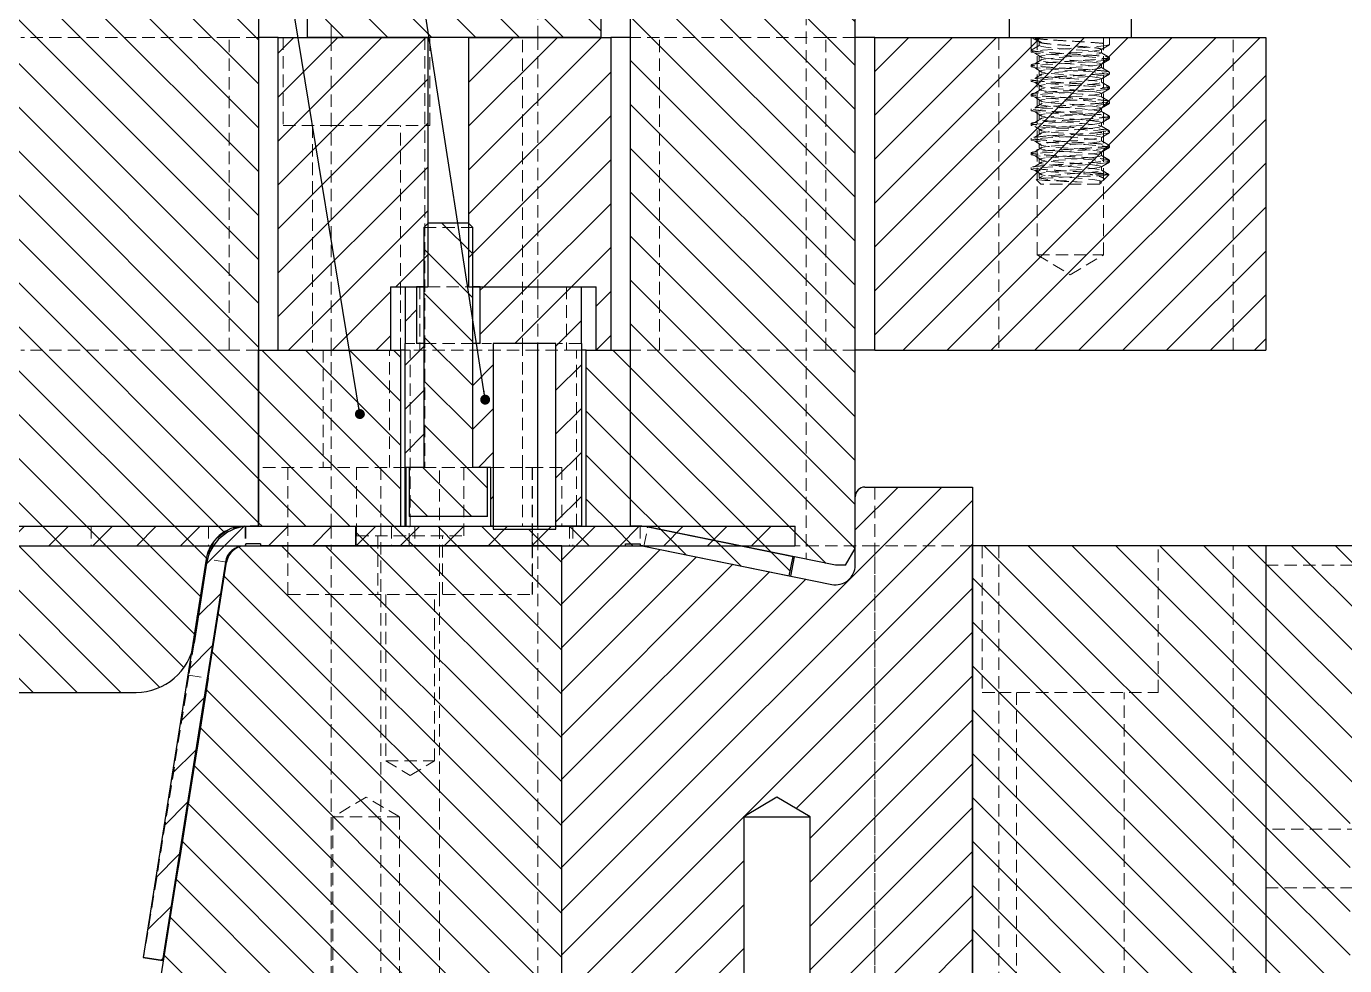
# Model space of a CAD drawing. Header units: millimetres. Extents: x 5 to 1512, y -497 to 895.
# Drawn here: x 1007.3 to 1142.1, y 661.3 to 757.4 of the extents above; entities that cross this region are included whole.
import ezdxf

# ---------------------------------------------------------------- set-up
doc = ezdxf.new("R2010")
doc.units = ezdxf.units.MM
doc.linetypes.add('HIDDEN', pattern=[1.905, 1.27, -0.635])
doc.dimstyles.new('SLDDIMSTYLE2', dxfattribs={"dimtxt": 0.18, "dimasz": 1.016, "dimexe": 0, "dimexo": 0.0625, "dimgap": 0, "dimtad": 0, "dimtih": 1, "dimtoh": 1, "dimdec": 0, "dimrnd": 1e-09, "dimzin": 0, "dimdsep": 46, "dimtxsty": 'Standard', "dimblk1": 'DOT', "dimblk2": 'DOT', "dimsah": 1, "dimcen": 0.09, "dimadec": 0, "dimazin": 0, "dimtfac": 1.016, "dimtdec": 0, "dimtofl": 0, "dimtmove": 0, "dimatfit": 3, "dimldrblk": 'DOT', "dimfxl": 1, "dimfrac": 2, "dimtolj": 1, "dimtzin": 0, "dimarcsym": 0})

# ---------------------------------------------------------------- blocks, each defined once
blk = doc.blocks.new('_Dot')
at = {"color": 0, "linetype": 'ByBlock', "lineweight": -2}
blk.add_line((-0.5, 0), (-1, 0), dxfattribs=at)
at = {"color": 0, "linetype": 'ByBlock', "const_width": 0.5}
blk.add_lwpolyline([(-0.25, 0, 1), (0.25, 0, 1)], format="xyb", close=True, dxfattribs=at)

msp = doc.modelspace()

# ---------------------------------------------------------------- hatches: boundary and pattern name
at = {"linetype": 'Continuous', "lineweight": 18}
h = msp.add_hatch(dxfattribs=at)
h.set_pattern_fill('ANSI31', angle=90, style=0)
edge = h.paths.add_edge_path(flags=0)
edge.add_line((1014.8, 789.28), (990.3, 789.28))
edge.add_line((990.3, 789.28), (990.3, 761.78))
edge.add_line((990.3, 761.78), (986.05, 759.226))
edge.add_line((986.05, 759.226), (981.8, 761.78))
edge.add_line((981.8, 761.78), (981.8, 789.28))
edge.add_line((981.8, 789.28), (974.05, 789.28))
edge.add_line((974.05, 789.28), (974.05, 691.012))
edge.add_line((974.05, 691.012), (975.05, 689.28))
edge.add_line((975.05, 689.28), (1018.518, 689.28))
edge.add_arc((1018.518, 695.28), 6, 270, 351.03993)
edge.add_line((1024.444, 694.345), (1025.727, 702.481))
edge.add_arc((1030.172, 701.78), 4.5, 90, 171.03993, ccw=False)
edge.add_line((1030.172, 706.28), (1031.05, 706.28))
edge.add_line((1031.05, 706.28), (1031.05, 789.28))
edge.add_line((1031.05, 789.28), (1023.3, 789.28))
edge.add_line((1023.3, 789.28), (1023.3, 761.78))
edge.add_line((1023.3, 761.78), (1019.05, 759.226))
edge.add_line((1019.05, 759.226), (1014.8, 761.78))
edge.add_line((1014.8, 761.78), (1014.8, 789.28))
h = msp.add_hatch(dxfattribs=at)
h.set_pattern_fill('ANSI31', angle=90, style=0)
edge = h.paths.add_edge_path(flags=0)
edge.add_line((1076.3, 761.78), (1076.3, 789.28))
edge.add_line((1076.3, 789.28), (1069.05, 789.28))
edge.add_line((1069.05, 789.28), (1069.05, 706.28))
edge.add_line((1069.05, 706.28), (1069.949, 706.28))
edge.add_arc((1069.949, 701.28), 5, 78.46526, 90, ccw=False)
edge.add_line((1070.949, 706.179), (1090.054, 702.28))
edge.add_line((1090.054, 702.28), (1091.05, 702.28))
edge.add_line((1091.05, 702.28), (1092.05, 704.012))
edge.add_line((1092.05, 704.012), (1092.05, 789.28))
edge.add_line((1092.05, 789.28), (1084.8, 789.28))
edge.add_line((1084.8, 789.28), (1084.8, 761.78))
edge.add_line((1084.8, 761.78), (1080.55, 759.226))
edge.add_line((1080.55, 759.226), (1076.3, 761.78))
h = msp.add_hatch(dxfattribs=at)
h.set_pattern_fill('ANSI31', angle=90, style=0)
h.paths.add_polyline_path([(1066.05, 756.28), (1066.05, 761.28), (1036.05, 761.28), (1036.05, 756.28)], flags=0)
h = msp.add_hatch(dxfattribs=at)
h.set_pattern_fill('ANSI31', style=0)
h.paths.add_polyline_path([(1048.35, 756.28), (1033.05, 756.28), (1033.05, 724.28), (1044.55, 724.28), (1044.55, 730.78), (1048.35, 730.78)], flags=0)
h = msp.add_hatch(dxfattribs=at)
h.set_pattern_fill('ANSI31', style=0)
h.paths.add_polyline_path([(1067.05, 756.28), (1052.55, 756.28), (1052.55, 730.78), (1065.55, 730.78), (1065.55, 724.28), (1067.05, 724.28)], flags=0)
h = msp.add_hatch(dxfattribs=at)
h.set_pattern_fill('ANSI31', style=0)
h.paths.add_polyline_path([(1134.05, 756.28), (1094.05, 756.28), (1094.05, 724.28), (1134.05, 724.28)], flags=0)
h = msp.add_hatch(dxfattribs=at)
h.set_pattern_fill('ANSI31', angle=90, style=0)
h.paths.add_polyline_path([(1054.45, 707.28), (1054.45, 712.28), (1052.95, 712.28), (1052.95, 736.835), (1052.505, 737.28), (1048.395, 737.28), (1047.95, 736.835), (1047.95, 712.28), (1046.45, 712.28), (1046.45, 707.28)], flags=0)
h = msp.add_hatch(dxfattribs=at)
h.set_pattern_fill('ANSI31', style=0)
h.paths.add_polyline_path([(1047.95, 712.28), (1047.95, 724.98), (1047.2, 724.98), (1047.2, 730.78), (1046.06, 730.78), (1046.06, 724.98), (1046.05, 706.28), (1046.1, 706.28), (1046.1, 712.28)], flags=0)
h = msp.add_hatch(dxfattribs=at)
h.set_pattern_fill('ANSI31', style=0)
h.paths.add_polyline_path([(1055.05, 724.98), (1061.45, 724.98), (1061.45, 706.28), (1064.05, 706.28), (1064.05, 724.98), (1064.04, 730.78), (1053.7, 730.78), (1053.7, 724.98), (1052.95, 724.98), (1052.95, 712.28), (1054.8, 712.28), (1054.8, 706.28), (1055.05, 706.28)], flags=0)
h = msp.add_hatch(dxfattribs=at)
h.set_pattern_fill('ANSI31', angle=90, style=0)
h.paths.add_polyline_path([(1045.55, 724.28), (1031.05, 724.28), (1031.05, 706.28), (1045.55, 706.28)], flags=0)
h = msp.add_hatch(dxfattribs=at)
h.set_pattern_fill('ANSI31', angle=90, style=0)
h.paths.add_polyline_path([(1069.05, 706.28), (1069.05, 724.28), (1064.55, 724.28), (1064.55, 706.28)], flags=0)
h = msp.add_hatch(dxfattribs=at)
h.set_pattern_fill('ANSI31', style=0)
edge = h.paths.add_edge_path(flags=0)
edge.add_line((1087.45, 676.53), (1087.45, 654.28))
edge.add_line((1087.45, 654.28), (1104.05, 654.28))
edge.add_line((1104.05, 654.28), (1104.05, 710.28))
edge.add_line((1104.05, 710.28), (1093.05, 710.28))
edge.add_arc((1093.05, 709.28), 1, 90, 180)
edge.add_line((1092.05, 709.28), (1092.05, 702.281))
edge.add_arc((1090.05, 702.281), 2, 258.46526, 360, ccw=False)
edge.add_line((1089.65, 700.321), (1070.45, 704.239))
edge.add_arc((1070.05, 702.28), 2, 78.46526, 90)
edge.add_line((1070.05, 704.28), (1070.05, 704.48))
edge.add_line((1070.05, 704.48), (1068.55, 704.48))
edge.add_line((1068.55, 704.48), (1068.55, 704.28))
edge.add_line((1068.55, 704.28), (1062.05, 704.28))
edge.add_line((1062.05, 704.28), (1062.05, 654.28))
edge.add_line((1062.05, 654.28), (1080.65, 654.28))
edge.add_line((1080.65, 654.28), (1080.65, 676.53))
edge.add_line((1080.65, 676.53), (1084.05, 678.573))
edge.add_line((1084.05, 678.573), (1087.45, 676.53))
h = msp.add_hatch(dxfattribs=at)
h.set_pattern_fill('ANSI31', style=0)
h.paths.add_polyline_path([(1085.883, 706.28), (995.043, 706.28), (995.043, 704.28), (1085.883, 704.28)], flags=0)
h = msp.add_hatch(dxfattribs=at)
h.set_pattern_fill('ANSI31', style=0)
edge = h.paths.add_edge_path(flags=0)
edge.add_line((1041.004, 706.28), (1029.626, 706.28))
edge.add_ellipse((1029.626, 702.28), major_axis=(-4, 0), ratio=0.999993, start_angle=270, end_angle=351.04532)
edge.add_line((1025.675, 702.902), (1019.257, 662.171))
edge.add_line((1019.257, 662.171), (1021.232, 661.86))
edge.add_line((1021.232, 661.86), (1027.651, 702.591))
edge.add_ellipse((1029.626, 702.28), major_axis=(-2, 0), ratio=0.999993, start_angle=270, end_angle=351.04532, ccw=False)
edge.add_line((1029.626, 704.28), (1041.004, 704.28))
edge.add_line((1041.004, 704.28), (1041.004, 706.28))
h = msp.add_hatch(dxfattribs=at)
h.set_pattern_fill('ANSI31', angle=90, style=0)
edge = h.paths.add_edge_path(flags=0)
edge.add_line((1061.45, 705.98), (1055.05, 705.98))
edge.add_line((1055.05, 705.98), (1055.05, 706.28))
edge.add_line((1055.05, 706.28), (1041.004, 706.28))
edge.add_line((1041.004, 706.28), (1041.004, 704.28))
edge.add_line((1041.004, 704.28), (1070.05, 704.28))
edge.add_arc((1070.05, 702.28), 2, 78.46526, 89.99997, ccw=False)
edge.add_line((1070.45, 704.239), (1085.308, 701.207))
edge.add_line((1085.308, 701.207), (1085.708, 703.167))
edge.add_line((1085.708, 703.167), (1070.85, 706.199))
edge.add_arc((1070.05, 702.28), 4, 78.46511, 89.9999)
edge.add_line((1070.05, 706.28), (1061.45, 706.28))
edge.add_line((1061.45, 706.28), (1061.45, 705.98))
h = msp.add_hatch(dxfattribs=at)
h.set_pattern_fill('ANSI31', angle=90, style=0)
edge = h.paths.add_edge_path(flags=0)
edge.add_line((1062.05, 654.28), (1062.05, 704.28))
edge.add_line((1062.05, 704.28), (1031.245, 704.28))
edge.add_line((1031.245, 704.28), (1031.245, 704.48))
edge.add_line((1031.245, 704.48), (1029.745, 704.48))
edge.add_line((1029.745, 704.48), (1029.745, 704.28))
edge.add_arc((1029.745, 702.28), 2, 90, 171.03993)
edge.add_line((1027.769, 702.591), (1020.152, 654.28))
edge.add_line((1020.152, 654.28), (1062.05, 654.28))
h = msp.add_hatch(dxfattribs=at)
h.set_pattern_fill('ANSI31', angle=90, style=0)
h.paths.add_polyline_path([(1134.05, 654.28), (1134.05, 704.28), (1104.05, 704.28), (1104.05, 654.28)], flags=0)
h = msp.add_hatch(dxfattribs=at)
h.set_pattern_fill('ANSI31', angle=90, style=0)
edge = h.paths.add_edge_path(flags=0)
edge.add_arc((1190.308, 700.28), 4, 12.00016, 90)
edge.add_line((1190.308, 704.28), (1180.472, 704.28))
edge.add_line((1180.472, 704.28), (1180.472, 687.28))
edge.add_line((1180.472, 687.28), (1177.972, 685.778))
edge.add_line((1177.972, 685.778), (1175.472, 687.28))
edge.add_line((1175.472, 687.28), (1175.472, 704.28))
edge.add_line((1175.472, 704.28), (1134.05, 704.28))
edge.add_line((1134.05, 704.28), (1134.05, 654.28))
edge.add_line((1134.05, 654.28), (1142.65, 654.28))
edge.add_line((1142.65, 654.28), (1142.65, 676.53))
edge.add_line((1142.65, 676.53), (1146.05, 678.573))
edge.add_line((1146.05, 678.573), (1149.45, 676.53))
edge.add_line((1149.45, 676.53), (1149.45, 654.28))
edge.add_line((1149.45, 654.28), (1197.05, 654.28))
edge.add_line((1197.05, 654.28), (1197.05, 677.78))
edge.add_line((1197.05, 677.78), (1201.05, 677.78))
edge.add_line((1201.05, 677.78), (1201.05, 691.28))
edge.add_line((1201.05, 691.28), (1200.197, 691.28))
edge.add_arc((1200.197, 696.08), 4.8, 192.00016, 270, ccw=False)
edge.add_line((1195.502, 695.082), (1194.221, 701.111))

# ---------------------------------------------------------------- linework, layer by layer
at = {"color": 7, "linetype": 'Continuous', "lineweight": 25}
for p, q in [((1031.05, 789.28), (1031.05, 706.28)), ((1069.05, 789.28), (1069.05, 706.28)), ((1092.05, 704.012), (1092.05, 789.28)), ((1036.05, 756.28), (1036.05, 761.28)), ((1066.05, 761.28), (1066.05, 756.28)), ((1107.8, 761.28), (1107.8, 756.28)), ((1120.3, 756.28), (1120.3, 761.28)), ((1033.05, 756.28), (1031.05, 756.28)), ((1033.05, 724.28), (1033.05, 756.28)), ((1033.05, 756.28), (1048.35, 756.28)), ((1066.05, 756.28), (1036.05, 756.28)), ((1048.35, 756.28), (1048.35, 730.78)), ((1052.55, 730.78), (1052.55, 756.28)), ((1052.55, 756.28), (1067.05, 756.28)), ((1067.05, 756.28), (1067.05, 724.28)), ((1069.05, 756.28), (1067.05, 756.28)), ((1094.05, 756.28), (1092.05, 756.28)), ((1094.05, 756.28), (1134.05, 756.28)), ((1094.05, 724.28), (1094.05, 756.28)), ((1134.05, 756.28), (1134.05, 724.28)), ((1048.395, 737.28), (1047.95, 736.835)), ((1047.95, 736.835), (1047.95, 712.28)), ((1052.505, 737.28), (1048.395, 737.28)), ((1052.95, 736.835), (1052.505, 737.28)), ((1052.95, 712.28), (1052.95, 736.835)), ((1044.55, 730.78), (1048.35, 730.78)), ((1044.55, 730.78), (1044.55, 724.28)), ((1046.06, 724.98), (1046.06, 730.78)), ((1046.06, 730.78), (1047.2, 730.78)), ((1047.2, 730.78), (1047.2, 724.98)), ((1052.55, 730.78), (1065.55, 730.78)), ((1053.7, 724.98), (1053.7, 730.78)), ((1053.7, 730.78), (1064.04, 730.78)), ((1064.04, 730.78), (1064.04, 724.98)), ((1065.55, 724.28), (1065.55, 730.78)), ((1031.05, 706.28), (1031.05, 724.28)), ((1031.05, 724.28), (1045.55, 724.28)), ((1033.05, 724.28), (1044.55, 724.28)), ((1045.55, 724.28), (1045.55, 706.28)), ((1046.05, 724.28), (1045.55, 724.28)), ((1046.05, 706.28), (1046.05, 724.98)), ((1047.95, 724.98), (1047.2, 724.98)), ((1047.95, 724.98), (1047.95, 712.28)), ((1052.95, 712.28), (1052.95, 724.98)), ((1053.7, 724.98), (1052.95, 724.98)), ((1055.05, 724.98), (1055.05, 706.28)), ((1061.45, 724.98), (1055.05, 724.98)), ((1059.615, 706.28), (1059.615, 724.98)), ((1061.45, 706.28), (1061.45, 724.98)), ((1064.05, 724.98), (1064.05, 706.28)), ((1064.55, 724.28), (1064.05, 724.28)), ((1064.55, 706.28), (1064.55, 724.28)), ((1064.55, 724.28), (1069.05, 724.28)), ((1065.55, 724.28), (1067.05, 724.28)), ((1069.05, 724.28), (1069.05, 706.28)), ((1094.05, 724.28), (1092.05, 724.28)), ((1094.05, 724.28), (1134.05, 724.28)), ((1047.95, 712.28), (1046.1, 712.28)), ((1046.1, 712.28), (1046.1, 706.28)), ((1046.45, 712.28), (1046.45, 707.28)), ((1047.95, 712.28), (1046.45, 712.28)), ((1054.8, 712.28), (1052.95, 712.28)), ((1054.45, 712.28), (1052.95, 712.28)), ((1054.45, 707.28), (1054.45, 712.28)), ((1054.8, 706.28), (1054.8, 712.28)), ((1092.05, 702.281), (1092.05, 709.28)), ((1093.05, 710.28), (1104.05, 710.28)), ((1104.05, 710.28), (1104.05, 654.28)), ((1054.45, 707.28), (1046.45, 707.28)), ((995.043, 706.28), (1085.883, 706.28)), ((1029.626, 706.28), (1041.004, 706.28)), ((1031.05, 706.28), (1030.172, 706.28)), ((1031.05, 706.28), (1045.55, 706.28)), ((1041.004, 704.28), (1041.004, 706.28)), ((1041.004, 706.28), (1055.05, 706.28)), ((1046.1, 706.28), (1046.05, 706.28)), ((1055.05, 706.28), (1054.8, 706.28)), ((1055.05, 706.28), (1055.05, 705.98)), ((1055.05, 705.98), (1061.45, 705.98)), ((1064.05, 706.28), (1061.45, 706.28)), ((1061.45, 705.98), (1061.45, 706.28)), ((1061.45, 706.28), (1070.05, 706.28)), ((1064.55, 706.28), (1069.05, 706.28)), ((1069.949, 706.28), (1069.05, 706.28)), ((1070.85, 706.199), (1085.708, 703.167)), ((1090.054, 702.28), (1070.949, 706.179)), ((1085.883, 706.28), (1085.883, 704.28)), ((995.043, 704.28), (1085.883, 704.28)), ((1029.626, 704.28), (1041.004, 704.28)), ((1029.745, 704.28), (1029.745, 704.48)), ((1031.245, 704.48), (1029.745, 704.48)), ((1031.245, 704.48), (1031.245, 704.28)), ((1062.05, 704.28), (1031.245, 704.28)), ((1041.004, 704.28), (1070.05, 704.28)), ((1062.05, 654.28), (1062.05, 704.28)), ((1062.05, 704.28), (1068.55, 704.28)), ((1068.55, 704.28), (1068.55, 704.48)), ((1068.55, 704.48), (1070.05, 704.48)), ((1070.05, 704.48), (1070.05, 704.28)), ((1070.45, 704.239), (1089.65, 700.321)), ((1070.45, 704.239), (1085.308, 701.207)), ((1091.05, 702.28), (1092.05, 704.012)), ((1134.05, 704.28), (1104.05, 704.28)), ((1104.05, 654.28), (1104.05, 704.28)), ((1134.05, 704.28), (1134.05, 654.28)), ((1175.472, 704.28), (1134.05, 704.28)), ((1025.675, 702.902), (1019.257, 662.171)), ((1020.152, 654.28), (1027.769, 702.591)), ((1027.651, 702.591), (1021.232, 661.86)), ((1025.727, 702.481), (1024.444, 694.345)), ((1025.899, 690.73), (1027.769, 702.591)), ((1027.769, 702.591), (1027.651, 702.591)), ((1085.308, 701.207), (1085.708, 703.167)), ((1085.459, 701.176), (1085.859, 703.136)), ((1091.05, 702.28), (1090.054, 702.28)), ((975.05, 689.28), (1018.518, 689.28)), ((1084.05, 678.573), (1080.65, 676.53)), ((1087.45, 676.53), (1084.05, 678.573)), ((1080.65, 676.53), (1080.65, 654.28)), ((1080.65, 676.53), (1087.45, 676.53)), ((1087.45, 654.28), (1087.45, 676.53)), ((1019.257, 662.171), (1021.232, 661.86)), ((1019.26, 662.163), (1019.257, 662.171)), ((1021.236, 661.851), (1019.26, 662.163)), ((1019.261, 662.162), (1019.26, 662.163)), ((1019.261, 662.162), (1021.236, 661.851)), ((1021.236, 661.851), (1021.232, 661.86))]:
    msp.add_line(p, q, dxfattribs=at)
at = {"color": 7, "linetype": 'HIDDEN', "lineweight": 18}
for p, q in [((1087.05, 789.28), (1087.05, 702.893)), ((1038.48, 756.28), (1038.48, 761.28)), ((1059.615, 761.28), (1059.615, 756.28)), ((1028.05, 756.28), (1006.724, 756.28)), ((1028.05, 724.28), (1028.05, 756.28)), ((1031.05, 756.28), (1028.05, 756.28)), ((1033.55, 756.28), (1033.55, 747.28)), ((1038.48, 747.28), (1038.48, 756.28)), ((1048.05, 756.28), (1048.05, 724.28)), ((1048.55, 747.28), (1048.55, 756.28)), ((1058.05, 724.28), (1058.05, 756.28)), ((1059.615, 756.28), (1059.615, 730.78)), ((1072.05, 756.28), (1069.05, 756.28)), ((1072.05, 724.28), (1072.05, 756.28)), ((1089.05, 756.28), (1072.05, 756.28)), ((1089.05, 724.28), (1089.05, 756.28)), ((1092.05, 756.28), (1089.05, 756.28)), ((1106.727, 756.28), (1106.727, 724.28)), ((1110.862, 755.811), (1110.05, 756.28)), ((1110.05, 756.28), (1110.05, 754.967)), ((1110.65, 756.28), (1110.65, 734.03)), ((1117.45, 734.03), (1117.45, 756.28)), ((1118.05, 755.53), (1118.05, 756.28)), ((1130.7, 724.28), (1130.7, 756.28)), ((1110.05, 754.967), (1110.862, 755.436)), ((1110.05, 754.967), (1110.05, 754.78)), ((1110.862, 755.436), (1110.862, 755.811)), ((1117.239, 754.686), (1117.239, 755.061)), ((1110.862, 754.311), (1110.862, 753.936)), ((1110.862, 754.311), (1110.862, 753.936)), ((1117.239, 753.186), (1117.239, 753.561)), ((1118.05, 754.03), (1118.05, 754.217)), ((1110.05, 753.467), (1110.05, 753.28)), ((1110.862, 752.811), (1110.862, 752.436)), ((1110.862, 752.811), (1110.862, 752.436)), ((1118.05, 752.53), (1118.05, 752.717)), ((1110.05, 751.967), (1110.05, 751.78)), ((1110.862, 751.311), (1110.862, 750.936)), ((1110.862, 751.311), (1110.862, 750.936)), ((1117.239, 751.686), (1117.239, 752.061)), ((1118.05, 751.03), (1118.05, 751.217)), ((1110.05, 750.467), (1110.05, 750.28)), ((1110.862, 749.811), (1110.862, 749.436)), ((1110.862, 749.811), (1110.862, 749.436)), ((1117.239, 750.186), (1117.239, 750.561)), ((1118.05, 749.53), (1118.05, 749.717)), ((1110.05, 748.967), (1110.05, 748.78)), ((1110.862, 748.311), (1110.862, 747.936)), ((1110.862, 748.311), (1110.862, 747.936)), ((1117.239, 748.686), (1117.239, 749.061)), ((1118.05, 748.03), (1118.05, 748.217)), ((1033.55, 747.28), (1038.48, 747.28)), ((1036.55, 747.28), (1036.55, 724.28)), ((1038.48, 747.28), (1048.55, 747.28)), ((1038.48, 724.28), (1038.48, 747.28)), ((1045.55, 724.28), (1045.55, 747.28)), ((1110.05, 747.467), (1110.05, 747.28)), ((1110.862, 746.811), (1110.862, 746.436)), ((1110.862, 746.811), (1110.862, 746.436)), ((1117.239, 747.186), (1117.239, 747.561)), ((1110.05, 745.967), (1110.05, 745.78)), ((1117.239, 745.686), (1117.239, 746.061)), ((1118.05, 746.53), (1118.05, 746.717)), ((1110.05, 744.467), (1110.05, 744.28)), ((1110.862, 745.311), (1110.862, 744.936)), ((1110.862, 745.311), (1110.862, 744.936)), ((1117.239, 744.186), (1117.239, 744.561)), ((1118.05, 745.03), (1118.05, 745.217)), ((1110.05, 742.967), (1110.05, 742.78)), ((1110.862, 743.811), (1110.862, 743.436)), ((1110.862, 743.811), (1110.862, 743.436)), ((1117.239, 742.686), (1117.239, 743.061)), ((1118.05, 743.53), (1118.05, 743.717)), ((1110.569, 741.761), (1111.05, 741.28)), ((1110.862, 742.311), (1110.862, 741.936)), ((1110.862, 742.311), (1110.862, 741.936)), ((1111.17, 742.042), (1110.866, 741.851)), ((1117.911, 742.28), (1116.04, 742.28)), ((1117.05, 741.28), (1117.224, 741.453)), ((1117.441, 741.671), (1117.991, 742.22)), ((1117.05, 741.28), (1111.05, 741.28)), ((1047.95, 736.835), (1052.95, 736.835)), ((1110.65, 734.03), (1117.45, 734.03)), ((1110.65, 734.03), (1114.05, 731.987)), ((1114.05, 731.987), (1117.45, 734.03)), ((1047.55, 730.78), (1047.55, 724.28)), ((1048.133, 730.78), (1047.95, 730.78)), ((1048.35, 730.78), (1052.55, 730.78)), ((1052.95, 730.78), (1052.767, 730.78)), ((1059.615, 730.78), (1059.615, 724.98)), ((1062.55, 730.78), (1062.55, 724.28)), ((1028.05, 724.28), (1006.724, 724.28)), ((1031.05, 724.28), (1028.05, 724.28)), ((1037.65, 724.28), (1037.65, 712.28)), ((1038.48, 712.28), (1038.48, 724.28)), ((1044.45, 712.28), (1044.45, 724.28)), ((1046.55, 724.28), (1046.05, 724.28)), ((1047.025, 724.98), (1046.055, 724.98)), ((1046.55, 706.28), (1046.55, 724.28)), ((1059.615, 724.28), (1046.55, 724.28)), ((1048.05, 724.28), (1048.05, 712.28)), ((1054.875, 724.98), (1053.875, 724.98)), ((1058.05, 712.28), (1058.05, 724.28)), ((1063.55, 724.28), (1059.615, 724.28)), ((1064.045, 724.98), (1061.625, 724.98)), ((1063.55, 706.28), (1063.55, 724.28)), ((1064.05, 724.28), (1063.55, 724.28)), ((1072.05, 724.28), (1069.05, 724.28)), ((1089.05, 724.28), (1072.05, 724.28)), ((1092.05, 724.28), (1089.05, 724.28)), ((1038.48, 712.28), (1031.05, 712.28)), ((1034.05, 712.28), (1034.05, 704.28)), ((1046.1, 712.28), (1038.48, 712.28)), ((1038.48, 706.28), (1038.48, 712.28)), ((1041.05, 712.28), (1041.05, 705.28)), ((1043.55, 712.28), (1043.55, 699.28)), ((1052.95, 712.28), (1047.95, 712.28)), ((1049.55, 699.28), (1049.55, 712.28)), ((1052.05, 705.28), (1052.05, 712.28)), ((1058.05, 712.28), (1054.8, 712.28)), ((1058.05, 712.28), (1058.05, 706.28)), ((1059.615, 712.28), (1058.05, 712.28)), ((1059.018, 712.28), (1059.018, 704.28)), ((1059.05, 712.28), (1059.05, 704.28)), ((1062.05, 712.28), (1059.615, 712.28)), ((1062.05, 712.28), (1062.05, 706.28)), ((1094.05, 710.28), (1094.05, 654.28)), ((1013.932, 706.28), (1013.932, 704.28)), ((1025.939, 706.28), (1025.939, 704.28)), ((1029.689, 706.28), (1029.689, 704.28)), ((1029.745, 706.28), (1029.745, 704.28)), ((1038.48, 706.28), (1038.48, 704.28)), ((1041.004, 706.28), (1041.012, 706.28)), ((1041.012, 704.28), (1041.012, 706.28)), ((1041.05, 705.28), (1052.05, 705.28)), ((1043.25, 705.28), (1043.25, 699.28)), ((1044.642, 706.28), (1044.642, 704.28)), ((1046.453, 704.28), (1046.453, 706.28)), ((1047.022, 706.28), (1047.022, 704.28)), ((1049.85, 699.28), (1049.85, 705.28)), ((1059.018, 704.28), (1059.018, 706.28)), ((1059.615, 705.98), (1059.615, 706.28)), ((1059.615, 704.28), (1059.615, 705.98)), ((1062.842, 706.28), (1062.842, 704.28)), ((1063.192, 706.28), (1063.192, 704.28)), ((1070.05, 706.28), (1070.05, 704.28)), ((1070.45, 704.239), (1070.85, 706.199)), ((1070.85, 706.199), (1070.85, 706.199)), ((1085.883, 706.28), (1085.901, 706.28)), ((1085.901, 706.28), (1085.901, 704.28)), ((1034.05, 699.28), (1034.05, 704.28)), ((1038.48, 654.28), (1038.48, 704.28)), ((1059.025, 704.28), (1059.025, 699.28)), ((1059.05, 699.28), (1059.05, 704.28)), ((1059.615, 654.28), (1059.615, 704.28)), ((1070.05, 704.28), (1070.05, 704.28)), ((1085.883, 704.28), (1085.901, 704.28)), ((1094.05, 704.28), (1085.901, 704.28)), ((1094.05, 654.28), (1094.05, 704.28)), ((1104.05, 704.28), (1094.05, 704.28)), ((1105.05, 704.28), (1105.05, 689.28)), ((1106.727, 704.28), (1106.727, 689.28)), ((1123.05, 689.28), (1123.05, 704.28)), ((1130.7, 654.28), (1130.7, 704.28)), ((1025.794, 702.902), (1025.675, 702.902)), ((1025.794, 702.902), (1025.727, 702.481)), ((1027.769, 702.591), (1025.794, 702.902)), ((1134.05, 702.28), (1162.121, 702.28)), ((1034.05, 699.28), (1038.48, 699.28)), ((1038.48, 699.28), (1038.48, 654.28)), ((1038.48, 699.28), (1059.05, 699.28)), ((1043.55, 699.28), (1043.55, 654.28)), ((1044.05, 699.28), (1044.05, 682.28)), ((1049.05, 682.28), (1049.05, 699.28)), ((1049.55, 654.28), (1049.55, 699.28)), ((1024.444, 694.345), (1023.924, 691.041)), ((1023.924, 691.041), (1025.899, 690.73)), ((1105.05, 689.28), (1106.727, 689.28)), ((1106.727, 689.28), (1106.727, 654.28)), ((1106.727, 689.28), (1123.05, 689.28)), ((1108.55, 689.28), (1108.55, 654.28)), ((1119.55, 654.28), (1119.55, 689.28)), ((1044.05, 682.28), (1049.05, 682.28)), ((1044.05, 682.28), (1046.55, 680.778)), ((1046.55, 680.778), (1049.05, 682.28)), ((1042.05, 678.573), (1038.65, 676.53)), ((1045.45, 676.53), (1042.05, 678.573)), ((1045.45, 676.53), (1038.65, 676.53)), ((1038.65, 676.53), (1038.65, 654.28)), ((1045.45, 654.28), (1045.45, 676.53)), ((1155.05, 675.28), (1134.05, 675.28)), ((1134.05, 669.28), (1149.05, 669.28))]:
    msp.add_line(p, q, dxfattribs=at)
at = {"color": 7, "linetype": 'HIDDEN', "lineweight": 18, "flags": 128}
for points in [[(1117.968, 755.504), (1117.746, 755.436), (1116.879, 755.342), (1115.581, 755.248), (1114.05, 755.155), (1112.52, 755.061), (1111.222, 754.967), (1110.355, 754.873), (1110.05, 754.78), (1110.355, 754.686), (1111.222, 754.592), (1112.52, 754.498), (1114.05, 754.405), (1115.581, 754.311), (1116.879, 754.217), (1117.746, 754.123), (1118.05, 754.03), (1118.05, 754.03)], [(1110.862, 755.436), (1111.105, 755.342), (1111.796, 755.248), (1112.83, 755.155), (1114.05, 755.061), (1115.27, 754.967), (1116.305, 754.873), (1116.996, 754.78), (1117.239, 754.686), (1116.996, 754.592), (1116.305, 754.498), (1115.27, 754.405), (1114.05, 754.311), (1112.83, 754.217), (1111.796, 754.123), (1111.105, 754.03), (1110.862, 753.936), (1111.105, 753.842), (1111.796, 753.748), (1112.83, 753.655), (1114.05, 753.561), (1115.27, 753.467), (1116.305, 753.373), (1116.996, 753.28), (1117.239, 753.186), (1116.996, 753.092), (1116.305, 752.998), (1115.27, 752.905), (1114.05, 752.811), (1112.83, 752.717), (1111.796, 752.623), (1111.105, 752.53), (1110.862, 752.436), (1111.105, 752.342), (1111.796, 752.248), (1112.83, 752.155), (1114.05, 752.061), (1115.27, 751.967), (1116.305, 751.873), (1116.996, 751.78), (1117.239, 751.686), (1116.996, 751.592), (1116.305, 751.498), (1115.27, 751.405), (1114.05, 751.311), (1112.83, 751.217), (1111.796, 751.123), (1111.105, 751.03), (1110.862, 750.936), (1111.105, 750.842), (1111.796, 750.748), (1112.83, 750.655), (1114.05, 750.561), (1115.27, 750.467), (1116.305, 750.373), (1116.996, 750.28), (1117.239, 750.186), (1116.996, 750.092), (1116.305, 749.998), (1115.27, 749.905), (1114.05, 749.811), (1112.83, 749.717), (1111.796, 749.623), (1111.105, 749.53), (1110.862, 749.436), (1111.105, 749.342), (1111.796, 749.248), (1112.83, 749.155), (1114.05, 749.061), (1115.27, 748.967), (1116.305, 748.873), (1116.996, 748.78), (1117.239, 748.686), (1116.996, 748.592), (1116.305, 748.498), (1115.27, 748.405), (1114.05, 748.311), (1112.83, 748.217), (1111.796, 748.123), (1111.105, 748.03), (1110.862, 747.936), (1111.105, 747.842), (1111.796, 747.748), (1112.83, 747.655), (1114.05, 747.561), (1115.27, 747.467), (1116.305, 747.373), (1116.996, 747.28), (1117.239, 747.186), (1116.996, 747.092), (1116.305, 746.998), (1115.27, 746.905), (1114.05, 746.811), (1112.83, 746.717), (1111.796, 746.623), (1111.105, 746.53), (1110.862, 746.436), (1111.105, 746.342), (1111.796, 746.248), (1112.83, 746.155), (1114.05, 746.061), (1115.27, 745.967), (1116.305, 745.873), (1116.996, 745.78), (1117.239, 745.686), (1116.996, 745.592), (1116.305, 745.498), (1115.27, 745.405), (1114.05, 745.311), (1112.83, 745.217), (1111.796, 745.123), (1111.105, 745.03), (1110.862, 744.936), (1111.105, 744.842), (1111.796, 744.748), (1112.83, 744.655), (1114.05, 744.561), (1115.27, 744.467), (1116.305, 744.373), (1116.996, 744.28), (1116.996, 744.28)], [(1117.161, 755.031), (1116.996, 754.967), (1116.305, 754.873), (1115.27, 754.78), (1114.05, 754.686), (1112.83, 754.592), (1111.796, 754.498), (1111.105, 754.405), (1110.862, 754.311), (1111.105, 754.217), (1111.796, 754.123), (1112.83, 754.03), (1114.05, 753.936), (1115.27, 753.842), (1116.305, 753.748), (1116.996, 753.655), (1117.239, 753.561), (1117.239, 753.561)], [(1117.968, 754.004), (1117.746, 753.936), (1116.879, 753.842), (1115.581, 753.748), (1114.05, 753.655), (1112.52, 753.561), (1111.222, 753.467), (1110.355, 753.373), (1110.05, 753.28), (1110.355, 753.186), (1111.222, 753.092), (1112.52, 752.998), (1114.05, 752.905), (1115.581, 752.811), (1116.879, 752.717), (1117.746, 752.623), (1118.05, 752.53), (1118.05, 752.53)], [(1117.161, 753.531), (1116.996, 753.467), (1116.305, 753.373), (1115.27, 753.28), (1114.05, 753.186), (1112.83, 753.092), (1111.796, 752.998), (1111.105, 752.905), (1110.862, 752.811), (1111.105, 752.717), (1111.796, 752.623), (1112.83, 752.53), (1114.05, 752.436), (1115.27, 752.342), (1116.305, 752.248), (1116.996, 752.155), (1117.239, 752.061), (1117.239, 752.061)], [(1117.968, 752.504), (1117.746, 752.436), (1116.879, 752.342), (1115.581, 752.248), (1114.05, 752.155), (1112.52, 752.061), (1111.222, 751.967), (1110.355, 751.873), (1110.05, 751.78), (1110.355, 751.686), (1111.222, 751.592), (1112.52, 751.498), (1114.05, 751.405), (1115.581, 751.311), (1116.879, 751.217), (1117.746, 751.123), (1118.05, 751.03), (1118.05, 751.03)], [(1117.968, 751.004), (1117.746, 750.936), (1116.879, 750.842), (1115.581, 750.748), (1114.05, 750.655), (1112.52, 750.561), (1111.222, 750.467), (1110.355, 750.373), (1110.05, 750.28), (1110.355, 750.186), (1111.222, 750.092), (1112.52, 749.998), (1114.05, 749.905), (1115.581, 749.811), (1116.879, 749.717), (1117.746, 749.623), (1118.05, 749.53), (1118.05, 749.53)], [(1117.161, 752.031), (1116.996, 751.967), (1116.305, 751.873), (1115.27, 751.78), (1114.05, 751.686), (1112.83, 751.592), (1111.796, 751.498), (1111.105, 751.405), (1110.862, 751.311), (1111.105, 751.217), (1111.796, 751.123), (1112.83, 751.03), (1114.05, 750.936), (1115.27, 750.842), (1116.305, 750.748), (1116.996, 750.655), (1117.239, 750.561), (1117.239, 750.561)], [(1117.968, 749.504), (1117.746, 749.436), (1116.879, 749.342), (1115.581, 749.248), (1114.05, 749.155), (1112.52, 749.061), (1111.222, 748.967), (1110.355, 748.873), (1110.05, 748.78), (1110.355, 748.686), (1111.222, 748.592), (1112.52, 748.498), (1114.05, 748.405), (1115.581, 748.311), (1116.879, 748.217), (1117.746, 748.123), (1118.05, 748.03), (1117.746, 747.936), (1116.879, 747.842), (1115.581, 747.748), (1114.05, 747.655), (1112.52, 747.561), (1111.222, 747.467), (1110.355, 747.373), (1110.05, 747.28), (1110.355, 747.186), (1111.222, 747.092), (1112.52, 746.998), (1114.05, 746.905), (1115.581, 746.811), (1116.879, 746.717), (1117.746, 746.623), (1118.05, 746.53), (1118.05, 746.53)], [(1117.161, 750.531), (1116.996, 750.467), (1116.305, 750.373), (1115.27, 750.28), (1114.05, 750.186), (1112.83, 750.092), (1111.796, 749.998), (1111.105, 749.905), (1110.862, 749.811), (1111.105, 749.717), (1111.796, 749.623), (1112.83, 749.53), (1114.05, 749.436), (1115.27, 749.342), (1116.305, 749.248), (1116.996, 749.155), (1117.239, 749.061), (1117.239, 749.061)], [(1117.161, 749.031), (1116.996, 748.967), (1116.305, 748.873), (1115.27, 748.78), (1114.05, 748.686), (1112.83, 748.592), (1111.796, 748.498), (1111.105, 748.405), (1110.862, 748.311), (1111.105, 748.217), (1111.796, 748.123), (1112.83, 748.03), (1114.05, 747.936), (1115.27, 747.842), (1116.305, 747.748), (1116.996, 747.655), (1117.239, 747.561), (1117.239, 747.561)], [(1117.161, 747.531), (1116.996, 747.467), (1116.305, 747.373), (1115.27, 747.28), (1114.05, 747.186), (1112.83, 747.092), (1111.796, 746.998), (1111.105, 746.905), (1110.862, 746.811), (1111.105, 746.717), (1111.796, 746.623), (1112.83, 746.53), (1114.05, 746.436), (1115.27, 746.342), (1116.305, 746.248), (1116.996, 746.155), (1117.239, 746.061), (1116.996, 745.967), (1116.305, 745.873), (1115.27, 745.78), (1114.05, 745.686), (1112.83, 745.592), (1111.796, 745.498), (1111.105, 745.405), (1110.862, 745.311), (1111.105, 745.217), (1111.796, 745.123), (1112.83, 745.03), (1114.05, 744.936), (1115.27, 744.842), (1116.305, 744.748), (1116.996, 744.655), (1117.239, 744.561), (1117.239, 744.561)], [(1117.968, 746.504), (1117.746, 746.436), (1116.879, 746.342), (1115.581, 746.248), (1114.05, 746.155), (1112.52, 746.061), (1111.222, 745.967), (1110.355, 745.873), (1110.05, 745.78), (1110.355, 745.686), (1111.222, 745.592), (1112.52, 745.498), (1114.05, 745.405), (1115.581, 745.311), (1116.879, 745.217), (1117.746, 745.123), (1118.05, 745.03), (1118.05, 745.03)], [(1117.968, 745.004), (1117.746, 744.936), (1116.879, 744.842), (1115.581, 744.748), (1114.05, 744.655), (1112.52, 744.561), (1111.222, 744.467), (1110.355, 744.373), (1110.05, 744.28), (1110.355, 744.186), (1111.222, 744.092), (1112.52, 743.998), (1114.05, 743.905), (1115.581, 743.811), (1116.879, 743.717), (1117.746, 743.623), (1118.05, 743.53), (1118.05, 743.53)], [(1117.161, 744.531), (1116.996, 744.467), (1116.305, 744.373), (1115.27, 744.28), (1114.05, 744.186), (1112.83, 744.092), (1111.796, 743.998), (1111.105, 743.905), (1110.862, 743.811), (1111.105, 743.717), (1111.796, 743.623), (1112.83, 743.53), (1114.05, 743.436), (1115.27, 743.342), (1116.305, 743.248), (1116.996, 743.155), (1117.239, 743.061), (1117.239, 743.061)], [(1117.161, 744.216), (1117.239, 744.186), (1116.996, 744.092), (1116.305, 743.998), (1115.27, 743.905), (1114.05, 743.811), (1112.83, 743.717), (1111.796, 743.623), (1111.105, 743.53), (1110.862, 743.436), (1111.105, 743.342), (1111.796, 743.248), (1112.83, 743.155), (1114.05, 743.061), (1115.27, 742.967), (1116.305, 742.873), (1116.996, 742.78), (1117.239, 742.686), (1116.996, 742.592), (1116.305, 742.498), (1115.27, 742.405), (1114.05, 742.311), (1112.83, 742.217), (1111.796, 742.123), (1111.105, 742.03), (1110.862, 741.936), (1111.105, 741.842), (1111.796, 741.748), (1112.83, 741.655), (1114.05, 741.561), (1115.263, 741.468), (1115.263, 741.468)], [(1117.968, 743.504), (1117.746, 743.436), (1116.879, 743.342), (1115.581, 743.248), (1114.05, 743.155), (1112.52, 743.061), (1111.222, 742.967), (1110.355, 742.873), (1110.05, 742.78), (1110.355, 742.686), (1111.222, 742.592), (1112.52, 742.498), (1114.05, 742.405), (1115.581, 742.311), (1116.04, 742.28), (1116.04, 742.28)], [(1117.161, 743.031), (1116.996, 742.967), (1116.305, 742.873), (1115.27, 742.78), (1114.05, 742.686), (1112.83, 742.592), (1111.796, 742.498), (1111.105, 742.405), (1110.862, 742.311), (1111.105, 742.217), (1111.796, 742.123), (1112.83, 742.03), (1114.05, 741.936), (1115.27, 741.842), (1116.305, 741.748), (1116.996, 741.655), (1117.239, 741.561), (1116.999, 741.468), (1116.999, 741.468)], [(1117.971, 742.24), (1117.988, 742.229), (1117.609, 742.176), (1116.839, 742.125), (1115.757, 742.073), (1114.526, 742.021), (1113.26, 741.97), (1112.127, 741.918), (1111.243, 741.867), (1110.705, 741.814), (1110.568, 741.763), (1110.837, 741.711), (1111.459, 741.659), (1112.37, 741.607), (1113.437, 741.555), (1114.547, 741.504), (1115.263, 741.468), (1115.263, 741.468)], [(1023.924, 691.041), (1023.407, 687.768), (1022.896, 684.544), (1022.399, 681.409), (1021.92, 678.402), (1021.466, 675.559), (1021.042, 672.916), (1020.653, 670.504), (1020.305, 668.354), (1020.002, 666.492), (1019.746, 664.941), (1019.542, 663.72), (1019.392, 662.843), (1019.298, 662.322), (1019.261, 662.162)]]:
    msp.add_lwpolyline(points, dxfattribs=at)
at = {"color": 7, "linetype": 'Continuous', "lineweight": 25, "flags": 128}
msp.add_lwpolyline([(1025.899, 690.73), (1025.382, 687.457), (1024.872, 684.233), (1024.374, 681.098), (1023.895, 678.091), (1023.441, 675.248), (1023.017, 672.605), (1022.629, 670.193), (1022.281, 668.043), (1021.977, 666.181), (1021.722, 664.63), (1021.518, 663.408), (1021.368, 662.532), (1021.273, 662.011), (1021.236, 661.851)], dxfattribs=at)
at = {"color": 7, "linetype": 'Continuous', "lineweight": 25}
for centre, radius, start, end in [((1093.05, 709.28), 1, 90, 180), ((1030.172, 701.78), 4.5, 90, 171.03993), ((1069.949, 701.28), 5, 78.46526, 90), ((1070.05, 702.28), 4, 78.46511, 89.9999), ((1029.745, 702.28), 2, 90, 171.03993), ((1070.05, 702.28), 2, 78.46526, 90), ((1090.05, 702.281), 2, 258.46526, 0), ((1018.518, 695.28), 6, 270, 351.03993)]:
    msp.add_arc(centre, radius, start, end, dxfattribs=at)
for major_axis in [(-4, 0), (-2, 0)]:
    msp.add_ellipse((1029.626, 702.28), major_axis=major_axis, ratio=0.999993, start_param=4.712389, end_param=6.1268956, dxfattribs=at)
at = {"color": 7, "linetype": 'HIDDEN', "lineweight": 18}
for points, knots in [([(1110.05, 754.967), (1110.111, 754.936), (1110.231, 754.873), (1111.156, 754.78), (1112.478, 754.686), (1114.051, 754.592), (1115.621, 754.498), (1116.953, 754.405), (1117.842, 754.311), (1118.155, 754.217), (1117.842, 754.123), (1116.952, 754.03), (1115.621, 753.936), (1114.05, 753.842), (1112.48, 753.748), (1111.148, 753.655), (1110.259, 753.561), (1109.946, 753.467), (1110.259, 753.373), (1111.148, 753.28), (1112.48, 753.186), (1114.05, 753.092), (1115.621, 752.998), (1116.952, 752.905), (1117.842, 752.811), (1118.155, 752.717), (1117.842, 752.623), (1116.952, 752.53), (1115.621, 752.436), (1114.05, 752.342), (1112.48, 752.248), (1111.148, 752.155), (1110.259, 752.061), (1109.946, 751.967), (1110.259, 751.873), (1111.148, 751.78), (1112.48, 751.686), (1114.05, 751.592), (1115.621, 751.498), (1116.952, 751.405), (1117.842, 751.311), (1118.155, 751.217), (1117.842, 751.123), (1116.952, 751.03), (1115.621, 750.936), (1114.05, 750.842), (1112.48, 750.748), (1111.148, 750.655), (1110.259, 750.561), (1109.946, 750.467), (1110.259, 750.373), (1111.148, 750.28), (1112.48, 750.186), (1114.05, 750.092), (1115.621, 749.998), (1116.952, 749.905), (1117.842, 749.811), (1118.155, 749.717), (1117.842, 749.623), (1116.952, 749.53), (1115.621, 749.436), (1114.05, 749.342), (1112.48, 749.248), (1111.148, 749.155), (1110.259, 749.061), (1109.946, 748.967), (1110.259, 748.873), (1111.148, 748.78), (1112.48, 748.686), (1114.05, 748.592), (1115.621, 748.498), (1116.952, 748.405), (1117.842, 748.311), (1118.155, 748.217), (1117.842, 748.123), (1116.952, 748.03), (1115.621, 747.936), (1114.05, 747.842), (1112.48, 747.748), (1111.148, 747.655), (1110.259, 747.561), (1109.946, 747.467), (1110.259, 747.373), (1111.148, 747.28), (1112.48, 747.186), (1114.05, 747.092), (1115.621, 746.998), (1116.952, 746.905), (1117.842, 746.811), (1118.155, 746.717), (1117.842, 746.623), (1116.952, 746.53), (1115.621, 746.436), (1114.05, 746.342), (1112.48, 746.248), (1111.148, 746.155), (1110.259, 746.061), (1109.946, 745.967), (1110.259, 745.873), (1111.148, 745.78), (1112.48, 745.686), (1114.05, 745.592), (1115.621, 745.498), (1116.952, 745.405), (1117.842, 745.311), (1118.155, 745.217), (1117.842, 745.123), (1116.952, 745.03), (1115.621, 744.936), (1114.05, 744.842), (1112.48, 744.748), (1111.148, 744.655), (1110.259, 744.561), (1109.946, 744.467), (1110.259, 744.373), (1111.148, 744.28), (1112.48, 744.186), (1114.05, 744.092), (1115.621, 743.998), (1116.952, 743.905), (1117.842, 743.811), (1118.155, 743.717), (1117.842, 743.623), (1116.952, 743.53), (1115.621, 743.436), (1114.05, 743.342), (1112.48, 743.248), (1111.148, 743.155), (1110.259, 743.061), (1109.946, 742.967), (1110.259, 742.873), (1111.148, 742.78), (1112.48, 742.686), (1114.05, 742.592), (1115.622, 742.499), (1116.949, 742.405), (1117.653, 742.332), (1117.86, 742.29), (1117.911, 742.28)], [0, 0, 0, 0, 0.00738948, 0.01477896, 0.02216844, 0.0295579, 0.03694738, 0.04433685, 0.05172632, 0.05911581, 0.06650528, 0.07389476, 0.08128423, 0.0886737, 0.09606317, 0.10345265, 0.11084212, 0.11823159, 0.12562108, 0.13301055, 0.14040003, 0.1477895, 0.15517897, 0.16256844, 0.16995791, 0.17734741, 0.18473687, 0.19212635, 0.19951582, 0.20690529, 0.21429476, 0.22168424, 0.22907371, 0.23646318, 0.24385267, 0.25124214, 0.25863162, 0.26602109, 0.27341057, 0.28080003, 0.28818951, 0.295579, 0.30296847, 0.31035794, 0.31774741, 0.32513689, 0.33252635, 0.33991583, 0.3473053, 0.35469478, 0.36208426, 0.36947373, 0.37686321, 0.38425268, 0.39164216, 0.39903162, 0.4064211, 0.41381059, 0.42120006, 0.42858953, 0.435979, 0.44336848, 0.45075794, 0.45814742, 0.4655369, 0.47292637, 0.48031585, 0.48770533, 0.4950948, 0.50248427, 0.50987375, 0.51726322, 0.52465269, 0.53204218, 0.53943165, 0.54682112, 0.5542106, 0.56160007, 0.56898954, 0.57637901, 0.58376849, 0.59115796, 0.59854745, 0.60593692, 0.61332639, 0.62071586, 0.62810534, 0.63549481, 0.64288428, 0.65027377, 0.65766324, 0.66505272, 0.67244219, 0.67983166, 0.68722113, 0.69461061, 0.70200008, 0.70938955, 0.71677904, 0.72416851, 0.73155799, 0.73894745, 0.74633693, 0.7537264, 0.76111588, 0.76850536, 0.77589484, 0.78328431, 0.79067378, 0.79806326, 0.80545272, 0.8128422, 0.82023167, 0.82762114, 0.83501063, 0.84240011, 0.84978958, 0.85717905, 0.86456852, 0.87195799, 0.87934747, 0.88673695, 0.89412643, 0.9015159, 0.90890537, 0.91629485, 0.92368432, 0.93107379, 0.93846327, 0.94585273, 0.95324222, 0.9606317, 0.96802117, 0.97541064, 0.98280012, 0.99018959, 0.99757906, 1, 1, 1, 1]), ([(1110.419, 756.176), (1110.544, 756.098), (1110.795, 755.941), (1111.045, 755.784), (1111.17, 755.705)], [0, 0, 0, 0, 0.5000412, 1, 1, 1, 1]), ([(1110.445, 756.176), (1110.676, 756.148), (1111.164, 756.089), (1112.488, 755.998), (1114.048, 755.905), (1115.624, 755.811), (1116.945, 755.717), (1117.87, 755.624), (1117.99, 755.561), (1118.05, 755.53)], [0, 0, 0, 0, 0.1299652, 0.2749711, 0.4199767, 0.5649825, 0.7099881, 0.8549939, 1, 1, 1, 1]), ([(1110.862, 755.811), (1110.91, 755.78), (1111.006, 755.717), (1111.743, 755.624), (1112.797, 755.53), (1114.05, 755.436), (1115.304, 755.342), (1116.357, 755.248), (1117.095, 755.155), (1117.191, 755.092), (1117.239, 755.061)], [0, 0, 0, 0, 0.1250002, 0.25, 0.3750001, 0.4999999, 0.6250001, 0.7499999, 0.8749998, 1, 1, 1, 1]), ([(1117.212, 755.031), (1117.348, 755.11), (1117.62, 755.268), (1117.892, 755.427), (1118.029, 755.506)], [0, 0, 0, 0, 0.49972781, 1, 1, 1, 1]), ([(1110.419, 754.676), (1110.544, 754.598), (1110.795, 754.441), (1111.045, 754.284), (1111.17, 754.205)], [0, 0, 0, 0, 0.5000412, 1, 1, 1, 1]), ([(1111.17, 754.042), (1111.045, 753.963), (1110.795, 753.806), (1110.544, 753.649), (1110.419, 753.571)], [0, 0, 0, 0, 0.49995817, 1, 1, 1, 1]), ([(1118.029, 754.241), (1117.892, 754.32), (1117.62, 754.479), (1117.348, 754.637), (1117.212, 754.716)], [0, 0, 0, 0, 0.5002643, 1, 1, 1, 1]), ([(1117.212, 753.531), (1117.348, 753.61), (1117.62, 753.768), (1117.892, 753.927), (1118.029, 754.006)], [0, 0, 0, 0, 0.49972781, 1, 1, 1, 1]), ([(1110.419, 753.176), (1110.544, 753.098), (1110.795, 752.941), (1111.045, 752.784), (1111.17, 752.705)], [0, 0, 0, 0, 0.5000412, 1, 1, 1, 1]), ([(1111.17, 752.542), (1111.045, 752.463), (1110.795, 752.306), (1110.544, 752.149), (1110.419, 752.071)], [0, 0, 0, 0, 0.49995817, 1, 1, 1, 1]), ([(1118.029, 752.741), (1117.892, 752.82), (1117.62, 752.979), (1117.348, 753.137), (1117.212, 753.216)], [0, 0, 0, 0, 0.5002682, 1, 1, 1, 1]), ([(1117.212, 752.031), (1117.348, 752.11), (1117.62, 752.268), (1117.892, 752.427), (1118.029, 752.506)], [0, 0, 0, 0, 0.4997357, 1, 1, 1, 1]), ([(1110.419, 751.676), (1110.544, 751.598), (1110.795, 751.441), (1111.045, 751.284), (1111.17, 751.205)], [0, 0, 0, 0, 0.5000451, 1, 1, 1, 1]), ([(1111.17, 751.042), (1111.045, 750.963), (1110.795, 750.806), (1110.544, 750.649), (1110.419, 750.571)], [0, 0, 0, 0, 0.49995817, 1, 1, 1, 1]), ([(1118.029, 751.241), (1117.892, 751.32), (1117.62, 751.479), (1117.348, 751.637), (1117.212, 751.716)], [0, 0, 0, 0, 0.5002722, 1, 1, 1, 1]), ([(1117.212, 750.531), (1117.348, 750.61), (1117.62, 750.768), (1117.892, 750.927), (1118.029, 751.006)], [0, 0, 0, 0, 0.4997357, 1, 1, 1, 1]), ([(1110.419, 750.176), (1110.544, 750.098), (1110.795, 749.941), (1111.045, 749.784), (1111.17, 749.705)], [0, 0, 0, 0, 0.5000412, 1, 1, 1, 1]), ([(1111.17, 749.542), (1111.045, 749.463), (1110.795, 749.306), (1110.544, 749.149), (1110.419, 749.071)], [0, 0, 0, 0, 0.49995817, 1, 1, 1, 1]), ([(1118.029, 749.741), (1117.892, 749.82), (1117.62, 749.979), (1117.348, 750.137), (1117.212, 750.216)], [0, 0, 0, 0, 0.5002643, 1, 1, 1, 1]), ([(1117.212, 749.031), (1117.348, 749.11), (1117.62, 749.268), (1117.892, 749.427), (1118.029, 749.506)], [0, 0, 0, 0, 0.49972781, 1, 1, 1, 1]), ([(1110.419, 748.676), (1110.544, 748.598), (1110.795, 748.441), (1111.045, 748.284), (1111.17, 748.205)], [0, 0, 0, 0, 0.5000412, 1, 1, 1, 1]), ([(1118.029, 748.241), (1117.892, 748.32), (1117.62, 748.479), (1117.348, 748.637), (1117.212, 748.716)], [0, 0, 0, 0, 0.5002643, 1, 1, 1, 1]), ([(1111.17, 748.042), (1111.045, 747.963), (1110.795, 747.806), (1110.544, 747.649), (1110.419, 747.571)], [0, 0, 0, 0, 0.49995817, 1, 1, 1, 1]), ([(1110.419, 747.176), (1110.544, 747.098), (1110.795, 746.941), (1111.045, 746.784), (1111.17, 746.705)], [0, 0, 0, 0, 0.5000412, 1, 1, 1, 1]), ([(1117.212, 747.531), (1117.348, 747.61), (1117.62, 747.768), (1117.892, 747.927), (1118.029, 748.006)], [0, 0, 0, 0, 0.4997318, 1, 1, 1, 1]), ([(1118.029, 746.741), (1117.892, 746.82), (1117.62, 746.979), (1117.348, 747.137), (1117.212, 747.216)], [0, 0, 0, 0, 0.5002682, 1, 1, 1, 1]), ([(1111.17, 746.542), (1111.045, 746.463), (1110.795, 746.306), (1110.544, 746.149), (1110.419, 746.071)], [0, 0, 0, 0, 0.49995817, 1, 1, 1, 1]), ([(1110.419, 745.676), (1110.544, 745.598), (1110.795, 745.441), (1111.045, 745.284), (1111.17, 745.205)], [0, 0, 0, 0, 0.5000412, 1, 1, 1, 1]), ([(1117.212, 746.031), (1117.348, 746.11), (1117.62, 746.268), (1117.892, 746.427), (1118.029, 746.506)], [0, 0, 0, 0, 0.4997357, 1, 1, 1, 1]), ([(1118.029, 745.241), (1117.892, 745.32), (1117.62, 745.479), (1117.348, 745.637), (1117.212, 745.716)], [0, 0, 0, 0, 0.5002722, 1, 1, 1, 1]), ([(1111.17, 745.042), (1111.045, 744.963), (1110.795, 744.806), (1110.544, 744.649), (1110.419, 744.571)], [0, 0, 0, 0, 0.49995817, 1, 1, 1, 1]), ([(1110.419, 744.176), (1110.544, 744.098), (1110.795, 743.941), (1111.045, 743.784), (1111.17, 743.705)], [0, 0, 0, 0, 0.5000412, 1, 1, 1, 1]), ([(1117.212, 744.531), (1117.348, 744.61), (1117.62, 744.768), (1117.892, 744.927), (1118.029, 745.006)], [0, 0, 0, 0, 0.49972781, 1, 1, 1, 1]), ([(1118.029, 743.741), (1117.892, 743.82), (1117.62, 743.979), (1117.348, 744.137), (1117.212, 744.216)], [0, 0, 0, 0, 0.5002643, 1, 1, 1, 1]), ([(1111.17, 743.542), (1111.045, 743.463), (1110.795, 743.306), (1110.544, 743.149), (1110.419, 743.071)], [0, 0, 0, 0, 0.49995817, 1, 1, 1, 1]), ([(1117.212, 743.031), (1117.348, 743.11), (1117.62, 743.268), (1117.892, 743.427), (1118.029, 743.506)], [0, 0, 0, 0, 0.4997318, 1, 1, 1, 1]), ([(1110.419, 742.676), (1110.544, 742.598), (1110.795, 742.441), (1111.045, 742.284), (1111.17, 742.205)], [0, 0, 0, 0, 0.5000412, 1, 1, 1, 1]), ([(1116.999, 741.468), (1117.152, 741.526), (1117.47, 741.647), (1117.549, 741.813), (1117.295, 742.002), (1116.73, 742.15), (1116.231, 742.244), (1116.04, 742.28)], [0, 0, 0, 0, 0.1908079, 0.396188, 0.6209296, 0.854416, 1, 1, 1, 1]), ([(1117.209, 741.468), (1117.218, 741.468), (1117.272, 741.468), (1117.122, 741.468), (1116.999, 741.468)], [0, 0, 0, 0, 0.1771497, 1, 1, 1, 1]), ([(1118.029, 742.241), (1117.892, 742.32), (1117.62, 742.479), (1117.348, 742.637), (1117.212, 742.716)], [0, 0, 0, 0, 0.5002682, 1, 1, 1, 1]), ([(1047.95, 724.98), (1047.988, 724.98), (1048.063, 724.98), (1048.641, 724.98), (1049.468, 724.98), (1050.45, 724.98), (1051.433, 724.98), (1052.26, 724.98), (1052.838, 724.98), (1052.913, 724.98), (1052.95, 724.98)], [0, 0, 0, 0, 0.1249998, 0.25, 0.3750006, 0.5000004, 0.6250002, 0.75, 0.8750002, 1, 1, 1, 1]), ([(1047.95, 712.28), (1047.988, 712.28), (1048.063, 712.28), (1048.641, 712.28), (1049.468, 712.28), (1050.45, 712.28), (1051.433, 712.28), (1052.26, 712.28), (1052.838, 712.28), (1052.913, 712.28), (1052.95, 712.28)], [0, 0, 0, 0, 0.1249998, 0.25, 0.3750006, 0.5000004, 0.6250002, 0.75, 0.8750002, 1, 1, 1, 1]), ([(1029.745, 706.28), (1029.296, 706.236), (1028.396, 706.147), (1027.198, 705.458), (1026.29, 704.443), (1025.903, 703.514), (1025.809, 702.988), (1025.794, 702.902)], [0, 0, 0, 0, 0.2383949, 0.4767982, 0.7152876, 0.9538373, 1, 1, 1, 1])]:
    msp.add_open_spline(points, degree=3, knots=knots, dxfattribs=at)
at = {"color": 7, "linetype": 'Continuous', "lineweight": 25}
for points, knots in [([(1047.95, 730.78), (1047.76, 730.78), (1047.304, 730.78), (1047.238, 730.78), (1047.2, 730.78)], [0, 0, 0, 0, 0.4163686, 1, 1, 1, 1]), ([(1053.7, 730.78), (1053.662, 730.78), (1053.597, 730.78), (1053.141, 730.78), (1052.95, 730.78)], [0, 0, 0, 0, 0.58363, 1, 1, 1, 1])]:
    msp.add_open_spline(points, degree=3, knots=knots, dxfattribs=at)

# ---------------------------------------------------------------- leaders
at = {"color": 7, "linetype": 'Continuous', "lineweight": 0}
for points in [[(1041.407, 717.749), (1016.854, 867.63)], [(1054.219, 719.224), (1031.237, 867.624)]]:
    msp.add_leader(points, dimstyle='SLDDIMSTYLE2', dxfattribs=at)

doc.saveas('drawing.dxf')
